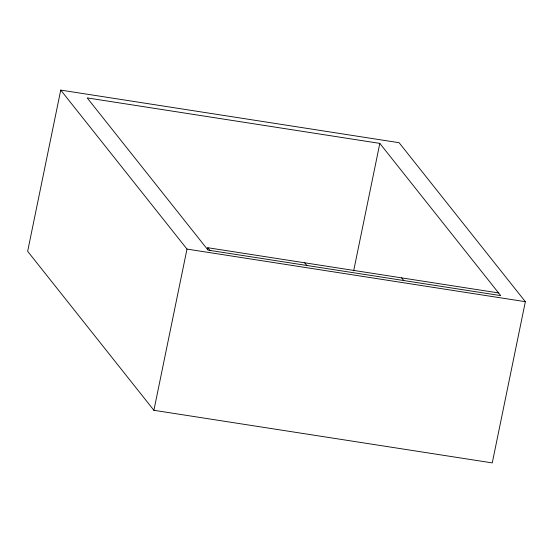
<?xml version="1.0" encoding="UTF-8"?>
<svg xmlns="http://www.w3.org/2000/svg" width="553" height="553" viewBox="0 0 553 553"><rect width="100%" height="100%" fill="white"/><g stroke="black" fill="none" stroke-linecap="round" stroke-linejoin="round"><path stroke-width="0.83" d="M60.74 90.098L27.65 251.311L153.9 410.298L492.26 462.902L525.35 301.689L399.1 142.702L60.74 90.098L186.99 249.085L525.35 301.689M153.9 410.298L186.99 249.085M207.423 249.417L207.769 247.73L498.571 292.938M353.657 270.839L379.821 143.386L87.18 97.895L208.052 250.115L500.693 295.606L379.821 143.386M401.637 277.869L403.759 280.537M304.703 262.799L306.825 265.468M207.769 247.73L209.884 250.398"/></g></svg>
